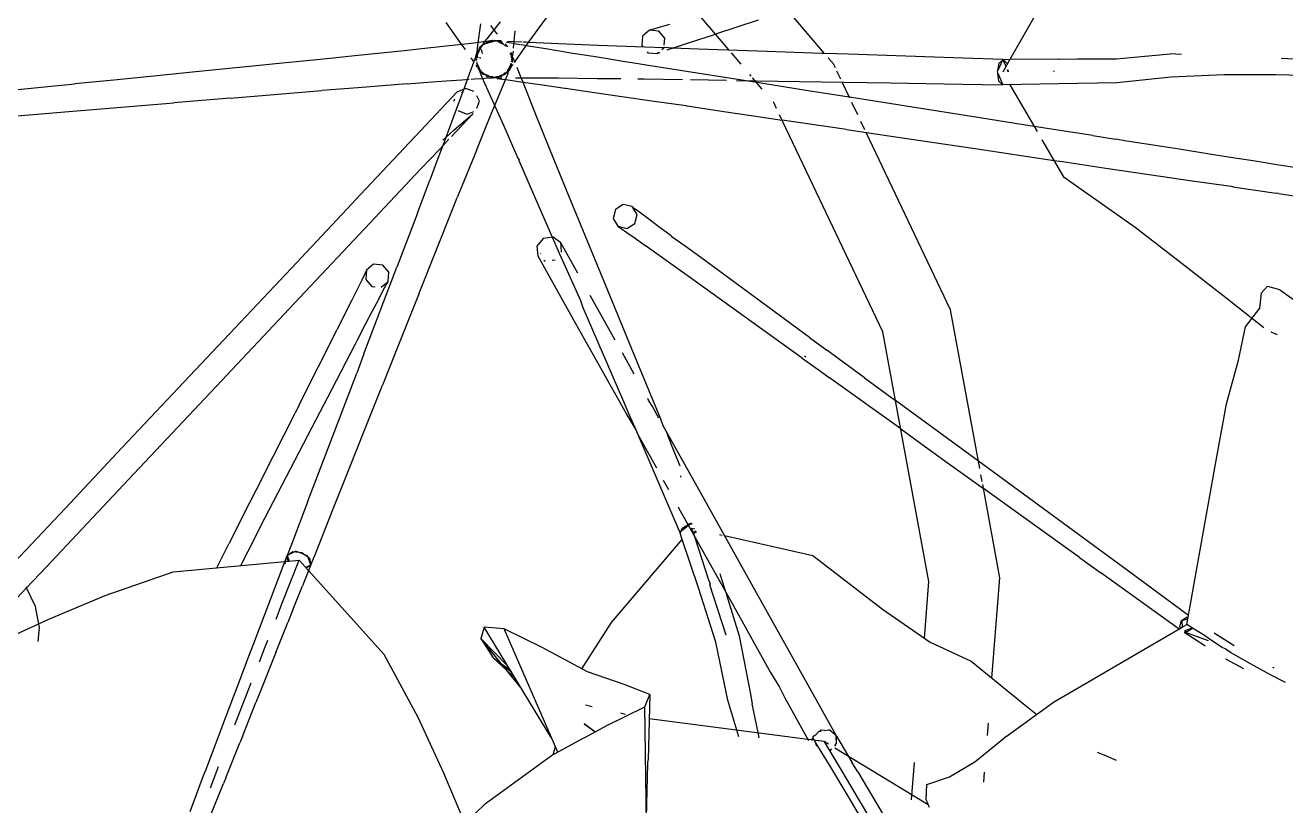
# Model space of a CAD drawing. Header units: metres. Extents: x 113 to 8702, y -1158 to 1243.
# Drawn here: x 5913.8757 to 5913.9681, y -734.3533 to -734.2961 of the extents above; entities that cross this region are included whole.
import ezdxf

# ---------------------------------------------------------------- set-up
doc = ezdxf.new("R2010")
doc.units = ezdxf.units.M
doc.header["$MEASUREMENT"] = 0
doc.layers.add('YELLOW', color=2, linetype='Continuous')

# ---------------------------------------------------------------- blocks, each defined once
blk = doc.blocks.new('EK')
at = {"color": 250}
for p, q in [((5898.5374, -833.5884), (5898.542, -833.5428)), ((5898.733, -833.549), (5898.7217, -833.6023)), ((5898.7711, -833.6055), (5898.7849, -833.5367)), ((5898.5694, -833.5538), (5898.5654, -833.5985)), ((5898.9365, -833.6122), (5898.9585, -833.5851)), ((5898.5654, -833.5985), (5898.5609, -833.6872)), ((5898.7217, -833.6023), (5898.7132, -833.6428)), ((5898.7561, -833.6802), (5898.7703, -833.6095)), ((5898.7711, -833.6055), (5898.7703, -833.6095)), ((5898.9298, -833.6324), (5898.9365, -833.6122)), ((5898.9409, -833.6432), (5898.9298, -833.6324)), ((5899.015, -833.6197), (5899.0095, -833.6304)), ((5899.6164, -833.6365), (5899.6013, -833.6616)), ((5898.7132, -833.6428), (5898.7042, -833.6852)), ((5898.9672, -833.6474), (5898.9409, -833.6432)), ((5899.0016, -833.6427), (5898.9462, -833.7053)), ((5898.998, -833.6742), (5898.9672, -833.6474)), ((5899.5882, -833.6579), (5899.5898, -833.6553)), ((5898.7542, -833.6866), (5898.7561, -833.6802)), ((5899.055, -833.6894), (5898.998, -833.6742)), ((5899.6013, -833.6616), (5899.5807, -833.6954)), ((5898.5608, -833.6887), (5898.5601, -833.7801)), ((5898.5609, -833.6872), (5898.5608, -833.6887)), ((5898.7042, -833.6852), (5898.6966, -833.7211)), ((5898.7413, -833.7532), (5898.7542, -833.6866)), ((5899.1293, -833.714), (5899.055, -833.6894)), ((5899.5807, -833.6954), (5899.5594, -833.7292)), ((5898.6966, -833.7211), (5898.6857, -833.7728)), ((5898.9462, -833.7053), (5898.8835, -833.7777)), ((5899.2388, -833.7398), (5899.1293, -833.714)), ((5899.5237, -833.7554), (5899.5478, -833.7218)), ((5899.5888, -833.7077), (5899.5703, -833.7375)), ((5899.4948, -833.7989), (5899.2388, -833.7398)), ((5899.5498, -833.7427), (5899.5347, -833.7641)), ((5899.5524, -833.7379), (5899.5498, -833.7427)), ((5899.5594, -833.7292), (5899.5524, -833.7379)), ((5899.5703, -833.7375), (5899.5699, -833.7381)), ((5898.522, -833.7606), (5898.5197, -833.7801)), ((5898.7265, -833.827), (5898.7413, -833.7532)), ((5899.5372, -833.7658), (5899.52, -833.8069)), ((5899.5347, -833.7641), (5899.5279, -833.7725)), ((5898.5225, -833.8487), (5898.5197, -833.7801)), ((5898.5601, -833.7801), (5898.5653, -833.8746)), ((5898.6857, -833.7728), (5898.6794, -833.8026)), ((5898.8835, -833.7777), (5898.8166, -833.8557)), ((5899.5279, -833.7725), (5899.5138, -833.7926)), ((5899.5458, -833.7726), (5899.5209, -833.8072)), ((5899.5462, -833.772), (5899.5458, -833.7726)), ((5898.6794, -833.8026), (5898.6667, -833.8627)), ((5899.4916, -833.7982), (5899.4101, -833.8981)), ((5899.4942, -833.8017), (5899.4948, -833.7989)), ((5899.5, -833.8107), (5899.4942, -833.8017)), ((5899.4977, -833.7999), (5899.4948, -833.7989)), ((5899.4977, -833.7999), (5899.5005, -833.8101)), ((5899.5072, -833.8018), (5899.4977, -833.7999)), ((5899.5099, -833.8144), (5899.5, -833.8107)), ((5899.5005, -833.8101), (5899.5116, -833.8103)), ((5899.5138, -833.7926), (5899.5072, -833.8018)), ((5899.5116, -833.8103), (5899.5072, -833.8018)), ((5899.6297, -834.0391), (5899.5116, -833.8103)), ((5899.5139, -833.7935), (5899.5132, -833.7935)), ((5899.5138, -833.7926), (5899.5144, -833.7928)), ((5899.5172, -833.8058), (5899.5139, -833.7935)), ((5899.5144, -833.7928), (5899.5201, -833.8018)), ((5899.5201, -833.8018), (5899.5192, -833.8066)), ((5898.7115, -833.9012), (5898.7265, -833.827)), ((5899.5144, -833.8157), (5899.4105, -833.9457)), ((5899.513, -833.8131), (5899.5099, -833.8144)), ((5898.5238, -833.873), (5898.5225, -833.8487)), ((5898.5203, -833.9412), (5898.5236, -833.8741)), ((5898.5236, -833.8741), (5898.5238, -833.873)), ((5898.5653, -833.8746), (5898.5616, -833.9753)), ((5898.6667, -833.8627), (5898.6626, -833.8823)), ((5898.8166, -833.8557), (5898.7243, -833.9741)), ((5898.6544, -833.921), (5898.6626, -833.8823)), ((5899.4101, -833.8981), (5899.2066, -834.1476)), ((5898.6544, -833.921), (5898.6434, -833.9732)), ((5898.6965, -833.9757), (5898.7115, -833.9012)), ((5898.5191, -833.9718), (5898.5203, -833.9412)), ((5899.7247, -833.9572), (5899.7351, -833.9364)), ((5899.3821, -833.9812), (5899.4105, -833.9457)), ((5899.7195, -833.968), (5899.7247, -833.9572)), ((5898.5151, -834.0568), (5898.3984, -833.9824)), ((5898.5151, -834.0568), (5898.5187, -833.9733)), ((5898.5187, -833.9733), (5898.5191, -833.9718)), ((5898.5399, -833.9812), (5898.5398, -833.983)), ((5898.5616, -833.9753), (5898.5587, -834.0716)), ((5898.6434, -833.9732), (5898.6294, -834.0397)), ((5898.7243, -833.9741), (5898.6569, -834.0088)), ((5898.6937, -833.9899), (5898.6965, -833.9757)), ((5899.3821, -833.9812), (5899.254, -834.1413)), ((5898.6664, -834.1252), (5898.6937, -833.9899)), ((5898.6423, -834.0163), (5898.5591, -834.0591)), ((5898.6294, -834.0397), (5898.6137, -834.1143)), ((5899.6848, -834.1242), (5899.6297, -834.0391)), ((5898.5146, -834.0697), (5898.5088, -834.1383)), ((5898.5146, -834.069), (5898.5151, -834.0568)), ((5898.5146, -834.069), (5898.5216, -834.0629)), ((5898.5273, -834.0647), (5898.5146, -834.0697)), ((5898.5146, -834.0697), (5898.5146, -834.069)), ((5898.5146, -834.0697), (5898.5157, -834.0703)), ((5898.5241, -834.0626), (5898.5151, -834.0568)), ((5898.5157, -834.0703), (5898.5334, -834.0793)), ((5898.5206, -834.076), (5898.5157, -834.0703)), ((5898.5216, -834.0629), (5898.5241, -834.0626)), ((5898.5273, -834.0647), (5898.5241, -834.0626)), ((5898.5363, -834.0703), (5898.5273, -834.0647)), ((5898.533, -834.0618), (5898.5366, -834.0614)), ((5898.5366, -834.0614), (5898.5332, -834.0624)), ((5898.538, -834.0797), (5898.5587, -834.0716)), ((5898.5587, -834.0723), (5898.5517, -834.0784)), ((5898.5539, -834.1417), (5898.5587, -834.0723)), ((5898.5582, -834.0718), (5898.5587, -834.0723)), ((5899.6322, -834.0883), (5899.649, -834.0689)), ((5898.5334, -834.0793), (5898.5206, -834.076)), ((5898.5359, -834.08), (5898.5334, -834.0793)), ((5898.538, -834.0797), (5898.5359, -834.08)), ((5898.5359, -834.0806), (5898.5359, -834.08)), ((5898.5517, -834.0784), (5898.538, -834.0797)), ((5899.5515, -834.178), (5899.6322, -834.0883)), ((5898.6137, -834.1143), (5898.5672, -834.3346)), ((5898.5088, -834.1383), (5898.492, -834.3359)), ((5898.6514, -834.1996), (5898.6664, -834.1252)), ((5899.4101, -834.1208), (5899.247, -834.1422)), ((5899.5826, -834.1435), (5899.4101, -834.1208)), ((5899.6848, -834.1242), (5899.6857, -834.1257)), ((5899.7252, -834.1806), (5899.6857, -834.1257)), ((5898.5452, -834.2666), (5898.5539, -834.1417)), ((5899.2195, -834.1459), (5898.9428, -834.1823)), ((5899.2066, -834.1476), (5899.0942, -834.2855)), ((5899.2027, -834.2053), (5899.254, -834.1413)), ((5899.2417, -834.1429), (5899.2304, -834.1444)), ((5899.6811, -834.1565), (5899.6599, -834.1537)), ((5898.9428, -834.1823), (5898.6287, -834.3124)), ((5899.5146, -834.2472), (5899.5515, -834.178)), ((5899.7494, -834.2255), (5899.7252, -834.1806)), ((5899.7613, -834.167), (5899.744, -834.1647)), ((5898.6365, -834.2733), (5898.6514, -834.1996)), ((5899.172, -834.2438), (5899.2027, -834.2053)), ((5899.7601, -834.2654), (5899.7494, -834.2255)), ((5899.4101, -834.2439), (5898.9747, -834.3012)), ((5899.1438, -834.2789), (5899.172, -834.2438)), ((5899.5073, -834.2567), (5899.4101, -834.2439)), ((5899.4538, -834.3266), (5899.5146, -834.2472)), ((5898.5371, -834.3853), (5898.5452, -834.2666)), ((5899.6886, -834.4209), (5899.795, -834.2647)), ((5899.7862, -834.268), (5899.7601, -834.2654)), ((5899.8001, -834.2628), (5899.7862, -834.268)), ((5898.6219, -834.3459), (5898.6365, -834.2733)), ((5899.1438, -834.2789), (5899.0491, -834.3973)), ((5899.0521, -834.3371), (5899.0942, -834.2855)), ((5899.7853, -834.2933), (5899.7212, -834.2848)), ((5898.9747, -834.3012), (5898.5903, -834.4604)), ((5898.5672, -834.3346), (5898.5522, -834.4055)), ((5898.5976, -834.3253), (5898.5756, -834.3344)), ((5898.6242, -834.3143), (5898.6092, -834.3205)), ((5899.3545, -834.442), (5899.4538, -834.3266)), ((5899.7746, -834.3617), (5899.8255, -834.3349)), ((5898.492, -834.3359), (5898.4888, -834.377)), ((5898.5346, -834.3514), (5898.52, -834.3574)), ((5898.5681, -834.3375), (5898.5396, -834.3493)), ((5898.6219, -834.3459), (5898.5997, -834.4565)), ((5899.0521, -834.3371), (5899.0011, -834.3996)), ((5898.4888, -834.377), (5898.1335, -834.6495)), ((5898.4888, -834.377), (5898.4881, -834.3816)), ((5898.5074, -834.3626), (5898.4962, -834.3713)), ((5898.5144, -834.3598), (5898.5074, -834.3626)), ((5899.7326, -834.3838), (5899.7746, -834.3617)), ((5899.8244, -834.3756), (5899.7778, -834.4002)), ((5899.8161, -834.3653), (5899.7819, -834.3833)), ((5898.4881, -834.3816), (5898.4785, -834.4926)), ((5898.5295, -834.4966), (5898.5371, -834.3853)), ((5898.9778, -834.4282), (5899.0011, -834.3996)), ((5899.0369, -834.4126), (5899.0491, -834.3973)), ((5899.669, -834.4174), (5899.715, -834.3931)), ((5899.7326, -834.3838), (5899.715, -834.3931)), ((5899.7819, -834.3833), (5899.7299, -834.4107)), ((5899.7776, -834.4009), (5899.7735, -834.4025)), ((5899.7778, -834.4002), (5899.7776, -834.4009)), ((5898.5522, -834.4055), (5898.5329, -834.497)), ((5899.0127, -834.4429), (5899.0369, -834.4126)), ((5899.6663, -834.4184), (5899.5781, -834.4619)), ((5899.669, -834.4174), (5899.6577, -834.4275)), ((5899.6627, -834.423), (5899.6663, -834.4184)), ((5899.6663, -834.4184), (5899.6678, -834.4184)), ((5899.6678, -834.4184), (5899.6754, -834.4184)), ((5899.6754, -834.4184), (5899.669, -834.4174)), ((5899.6754, -834.4184), (5899.6772, -834.4184)), ((5899.7299, -834.4107), (5899.6764, -834.4389)), ((5899.6772, -834.4184), (5899.6814, -834.4184)), ((5899.6814, -834.4184), (5899.6848, -834.4217)), ((5899.6846, -834.4198), (5899.6826, -834.4195)), ((5899.6857, -834.4212), (5899.6846, -834.4198)), ((5899.7735, -834.4025), (5899.7216, -834.4298)), ((5898.9778, -834.4282), (5898.83, -834.6091)), ((5899.0127, -834.4429), (5898.8661, -834.6263)), ((5899.0092, -834.4386), (5899.0109, -834.4365)), ((5899.3124, -834.593), (5899.3545, -834.442)), ((5899.657, -834.4304), (5899.658, -834.4292)), ((5899.6578, -834.4372), (5899.657, -834.4304)), ((5899.6578, -834.4372), (5899.6573, -834.4443)), ((5899.6573, -834.4443), (5899.659, -834.4464)), ((5899.6577, -834.4275), (5899.658, -834.4292)), ((5899.6591, -834.4474), (5899.6586, -834.4436)), ((5899.6596, -834.4271), (5899.6622, -834.4234)), ((5899.6715, -834.4657), (5899.6764, -834.4389)), ((5899.6764, -834.4389), (5899.6813, -834.4317)), ((5899.7216, -834.4298), (5899.677, -834.4547)), ((5899.6902, -834.427), (5899.6933, -834.43)), ((5898.5792, -834.465), (5898.569, -834.4693)), ((5898.5898, -834.5054), (5898.5997, -834.4565)), ((5899.5781, -834.4619), (5899.4141, -834.5428)), ((5899.5983, -834.5029), (5899.6736, -834.4658)), ((5899.6591, -834.4474), (5899.665, -834.4532)), ((5899.665, -834.4532), (5899.6681, -834.458)), ((5899.6681, -834.458), (5899.6704, -834.4585)), ((5899.6732, -834.4561), (5899.6704, -834.4585)), ((5899.6704, -834.4585), (5899.6713, -834.4594)), ((5899.6726, -834.4594), (5899.6713, -834.4594)), ((5899.6713, -834.4669), (5899.6715, -834.4657)), ((5899.6743, -834.4594), (5899.6726, -834.4594)), ((5899.6747, -834.4553), (5899.6734, -834.4552)), ((5899.677, -834.4547), (5899.6747, -834.4553)), ((5899.6842, -834.452), (5899.677, -834.4547)), ((5898.5444, -834.4881), (5898.5243, -834.5036)), ((5898.569, -834.4693), (5898.5678, -834.4702)), ((5899.6215, -834.7395), (5899.6713, -834.4669)), ((5898.4252, -834.4887), (5898.4455, -834.564)), ((5898.4785, -834.4926), (5898.4697, -834.5949)), ((5898.5214, -834.5058), (5898.5181, -834.5083)), ((5898.5329, -834.497), (5898.5236, -834.5406)), ((5898.5272, -834.5315), (5898.5295, -834.4966)), ((5898.5804, -834.5523), (5898.5898, -834.5054)), ((5899.5791, -834.5116), (5899.5983, -834.5029)), ((5898.4997, -834.5224), (5898.4794, -834.538)), ((5899.4344, -834.5838), (5899.5528, -834.5254)), ((5899.5528, -834.5254), (5899.5791, -834.5116)), ((5898.4743, -834.5419), (5898.4133, -834.5887)), ((5898.5236, -834.5406), (5898.4951, -834.6754)), ((5898.5218, -834.6111), (5898.526, -834.5487)), ((5898.5677, -834.6157), (5898.5804, -834.5523)), ((5899.4141, -834.5428), (5899.2401, -834.6287)), ((5899.6557, -834.5525), (5899.6053, -834.5603)), ((5899.6649, -834.5511), (5899.6557, -834.5525)), ((5898.4582, -834.6111), (5898.4455, -834.564)), ((5899.4867, -834.5765), (5899.5886, -834.5623)), ((5899.5886, -834.5623), (5899.6053, -834.5603)), ((5898.4697, -834.5949), (5898.4658, -834.639)), ((5899.2604, -834.6697), (5899.4344, -834.5838)), ((5899.31, -834.6017), (5899.3114, -834.5968)), ((5899.3889, -834.6014), (5899.4091, -834.5963)), ((5899.4101, -834.5958), (5899.4227, -834.5928)), ((5899.4227, -834.5928), (5899.4867, -834.5765)), ((5899.6614, -834.586), (5899.597, -834.6018)), ((5898.4639, -834.6322), (5898.4582, -834.6111)), ((5898.5668, -834.6204), (5898.5677, -834.6157)), ((5898.83, -834.6091), (5898.8087, -834.6352)), ((5899.3774, -834.6045), (5899.3889, -834.6014)), ((5899.4844, -834.5987), (5899.396, -834.6226)), ((5899.4957, -834.6172), (5899.4004, -834.6428)), ((5899.597, -834.6018), (5899.4957, -834.6172)), ((5898.4685, -834.6487), (5898.4639, -834.6322)), ((5898.4658, -834.639), (5898.464, -834.654)), ((5898.5165, -834.6913), (5898.5209, -834.6252)), ((5898.5557, -834.6756), (5898.566, -834.6209)), ((5898.5668, -834.6204), (5898.566, -834.6209)), ((5898.8087, -834.6352), (5898.792, -834.657)), ((5898.8661, -834.6263), (5898.8042, -834.704)), ((5899.2401, -834.6287), (5899.1172, -834.6893)), ((5899.3112, -834.6446), (5899.3873, -834.6248)), ((5899.3873, -834.6248), (5899.3947, -834.6221)), ((5899.3947, -834.6221), (5899.396, -834.6226)), ((5899.3947, -834.6221), (5899.3949, -834.6228)), ((5898.4246, -834.6425), (5898.4287, -834.6591)), ((5898.4287, -834.6591), (5898.4316, -834.6708)), ((5898.4352, -834.6615), (5898.433, -834.6774)), ((5898.4481, -834.6518), (5898.4352, -834.6615)), ((5898.4597, -834.6534), (5898.4481, -834.6518)), ((5898.4644, -834.6546), (5898.4616, -834.6871)), ((5898.4644, -834.6546), (5898.464, -834.654)), ((5898.4671, -834.6581), (5898.4644, -834.6546)), ((5898.4687, -834.6495), (5898.4685, -834.6487)), ((5898.4737, -834.6667), (5898.472, -834.6611)), ((5898.7896, -834.6585), (5898.773, -834.6787)), ((5898.7903, -834.6577), (5898.7896, -834.6585)), ((5898.792, -834.657), (5898.7903, -834.6577)), ((5899.2882, -834.6516), (5899.2877, -834.6488)), ((5899.2961, -834.6654), (5899.2882, -834.6516)), ((5899.2899, -834.6477), (5899.2897, -834.6512)), ((5899.2897, -834.6512), (5899.3029, -834.6697)), ((5899.2969, -834.6485), (5899.2983, -834.6435)), ((5899.298, -834.6489), (5899.2969, -834.6485)), ((5899.2988, -834.6487), (5899.298, -834.6489)), ((5899.3041, -834.6465), (5899.2988, -834.6487)), ((5899.3042, -834.6457), (5899.3015, -834.6419)), ((5899.3033, -834.6411), (5899.3057, -834.6453)), ((5899.3041, -834.6465), (5899.3042, -834.6457)), ((5899.3057, -834.6453), (5899.3042, -834.6457)), ((5899.3112, -834.6446), (5899.3057, -834.6453)), ((5899.3057, -834.6453), (5899.3058, -834.6461)), ((5899.4004, -834.6428), (5899.3156, -834.6662)), ((5898.4316, -834.6708), (5898.433, -834.6774)), ((5898.433, -834.6774), (5898.4427, -834.6901)), ((5898.4701, -834.6836), (5898.4715, -834.6826)), ((5898.4715, -834.6826), (5898.4737, -834.6667)), ((5898.4737, -834.6667), (5898.4717, -834.6642)), ((5898.4951, -834.6754), (5898.4874, -834.7109)), ((5898.5446, -834.7313), (5898.5557, -834.6756)), ((5898.773, -834.6787), (5898.7591, -834.6956)), ((5899.1498, -834.6771), (5899.129, -834.6835)), ((5899.13, -834.734), (5899.3029, -834.6697)), ((5899.1885, -834.6634), (5899.1498, -834.6771)), ((5899.205, -834.6638), (5899.2075, -834.6638)), ((5899.2586, -834.6705), (5899.2604, -834.6697)), ((5899.3045, -834.6692), (5899.2961, -834.6654)), ((5899.3029, -834.6697), (5899.3038, -834.6695)), ((5899.3038, -834.6695), (5899.3045, -834.6692)), ((5899.3156, -834.6662), (5899.3045, -834.6692)), ((5899.4522, -834.7959), (5899.3156, -834.6662)), ((5898.4427, -834.6901), (5898.4587, -834.6923)), ((5898.4616, -834.6871), (5898.4544, -834.7676)), ((5898.4587, -834.6923), (5898.4613, -834.6902)), ((5898.5158, -834.7023), (5898.5165, -834.6913)), ((5898.7591, -834.6956), (5898.7481, -834.7088)), ((5898.7907, -834.7211), (5898.8042, -834.704)), ((5899.1058, -834.6927), (5898.9936, -834.7323)), ((5899.0832, -834.7061), (5899.0715, -834.7123)), ((5899.1039, -834.6959), (5899.0832, -834.7061)), ((5899.1172, -834.6893), (5899.1058, -834.6927)), ((5899.13, -834.734), (5899.1893, -834.7047)), ((5899.211, -834.6941), (5899.228, -834.6856)), ((5898.4858, -834.7191), (5898.4749, -834.77)), ((5898.4874, -834.7109), (5898.4858, -834.7191)), ((5898.736, -834.7231), (5898.7315, -834.7384)), ((5898.7501, -834.7154), (5898.736, -834.7231)), ((5898.7404, -834.718), (5898.736, -834.7231)), ((5898.7481, -834.7088), (5898.7404, -834.718)), ((5898.7655, -834.72), (5898.7501, -834.7154)), ((5898.7732, -834.7341), (5898.7655, -834.72)), ((5898.7801, -834.7346), (5898.7907, -834.7211)), ((5899.0715, -834.7123), (5899.0688, -834.7132)), ((5898.5113, -834.772), (5898.5139, -834.7313)), ((5898.5344, -834.7823), (5898.5446, -834.7313)), ((5898.7315, -834.7384), (5898.7392, -834.7525)), ((5898.7546, -834.7571), (5898.7687, -834.7495)), ((5898.7687, -834.7495), (5898.7732, -834.7341)), ((5898.7687, -834.7495), (5898.7727, -834.7441)), ((5898.7727, -834.7441), (5898.7801, -834.7346)), ((5898.9936, -834.7323), (5898.8885, -834.7694)), ((5899.0255, -834.7346), (5898.9879, -834.7532)), ((5899.0687, -834.7568), (5899.0942, -834.7473)), ((5899.0942, -834.7473), (5899.1219, -834.737)), ((5899.0953, -834.7512), (5899.1219, -834.737)), ((5899.1219, -834.737), (5899.13, -834.734)), ((5899.5802, -834.7364), (5899.5609, -834.7795)), ((5899.6009, -834.7459), (5899.5802, -834.7364)), ((5899.5802, -834.7364), (5899.693, -834.745)), ((5899.8021, -834.7534), (5899.6009, -834.7459)), ((5899.6159, -834.7806), (5899.6009, -834.7459)), ((5899.6995, -834.7455), (5899.693, -834.745)), ((5899.8161, -834.7545), (5899.6995, -834.7455)), ((5898.4544, -834.7676), (5898.4482, -834.8352)), ((5898.4749, -834.77), (5898.4652, -834.8155)), ((5898.7392, -834.7525), (5898.7546, -834.7571)), ((5898.8885, -834.7694), (5898.7916, -834.8035)), ((5898.885, -834.804), (5898.9644, -834.7648)), ((5898.9059, -834.8174), (5899.0677, -834.7572)), ((5898.9223, -834.8365), (5899.0834, -834.757)), ((5899.0677, -834.7572), (5899.0687, -834.7568)), ((5899.0834, -834.757), (5899.0953, -834.7512)), ((5898.507, -834.8397), (5898.5113, -834.772)), ((5898.5253, -834.8279), (5898.5344, -834.7823)), ((5899.5609, -834.7795), (5899.5357, -834.8417)), ((5899.6095, -834.7884), (5899.6118, -834.7806)), ((5899.6163, -834.7816), (5899.6159, -834.7806)), ((5899.6293, -834.8118), (5899.6163, -834.7816)), ((5898.7916, -834.8035), (5898.7044, -834.8341)), ((5899.53, -834.8511), (5899.4522, -834.7959)), ((5899.6492, -834.8535), (5899.6293, -834.8118)), ((5898.4482, -834.8352), (5898.4432, -834.8876)), ((5898.4652, -834.8155), (5898.4567, -834.8551)), ((5898.5175, -834.8676), (5898.5251, -834.8291)), ((5898.5251, -834.8291), (5898.5253, -834.8279)), ((5898.7044, -834.8341), (5898.628, -834.8607)), ((5898.8463, -834.823), (5898.792, -834.8498)), ((5898.8123, -834.8908), (5898.9223, -834.8365)), ((5898.8174, -834.8505), (5898.8936, -834.8211)), ((5898.8936, -834.8211), (5898.9059, -834.8174)), ((5899.5922, -834.8484), (5899.5956, -834.8368)), ((5899.6401, -834.8344), (5899.6253, -834.8524)), ((5899.6401, -834.8344), (5899.6259, -834.8524)), ((5898.4438, -834.8881), (5898.4021, -834.8547)), ((5898.4567, -834.8551), (5898.4495, -834.888)), ((5898.5044, -834.8859), (5898.5068, -834.8431)), ((5898.5068, -834.8431), (5898.507, -834.8397)), ((5898.7231, -834.8858), (5898.8097, -834.8534)), ((5898.792, -834.8498), (5898.7816, -834.8624)), ((5898.7971, -834.8496), (5898.792, -834.8498)), ((5898.8083, -834.8492), (5898.7979, -834.8496)), ((5898.8097, -834.8534), (5898.8174, -834.8505)), ((5899.5357, -834.8417), (5899.4893, -834.9182)), ((5899.65, -834.8553), (5899.6492, -834.8535)), ((5899.6767, -834.9114), (5899.65, -834.8553)), ((5898.511, -834.9007), (5898.5175, -834.8676)), ((5898.628, -834.8607), (5898.5639, -834.8829)), ((5898.7816, -834.8624), (5898.7832, -834.8797)), ((5898.7832, -834.8797), (5898.7959, -834.8914)), ((5898.8206, -834.8807), (5898.8227, -834.8782)), ((5898.8215, -834.8664), (5898.821, -834.861)), ((5898.4421, -834.8985), (5898.4395, -834.9241)), ((5898.4427, -834.8923), (5898.4424, -834.8961)), ((5898.4432, -834.8883), (5898.4427, -834.8923)), ((5898.4432, -834.8876), (5898.4432, -834.8883)), ((5898.4734, -834.9113), (5898.4438, -834.8881)), ((5898.4464, -834.902), (5898.4441, -834.9127)), ((5898.4495, -834.888), (5898.4467, -834.9007)), ((5898.5029, -834.9136), (5898.5039, -834.893)), ((5898.511, -834.9007), (5898.5034, -834.9035)), ((5898.5039, -834.893), (5898.5044, -834.8859)), ((5898.506, -834.9267), (5898.511, -834.9007)), ((5898.5133, -834.9002), (5898.511, -834.9007)), ((5898.5639, -834.8829), (5898.5133, -834.9002)), ((5898.6474, -834.9143), (5898.7231, -834.8858)), ((5898.7959, -834.8914), (5898.8123, -834.8908)), ((5898.809, -834.885), (5898.8093, -834.8856)), ((5899.6715, -834.9005), (5899.454, -834.9822)), ((5898.4519, -834.9139), (5898.422, -834.9095)), ((5898.4438, -834.9139), (5898.4412, -834.9255)), ((5898.4441, -834.9127), (5898.4438, -834.9139)), ((5898.4485, -834.9241), (5898.4479, -834.9243)), ((5898.4479, -834.9243), (5898.4481, -834.9254)), ((5898.4485, -834.9241), (5898.4481, -834.9254)), ((5898.4663, -834.9165), (5898.4571, -834.9145)), ((5898.4663, -834.9165), (5898.4589, -834.9184)), ((5898.468, -834.9185), (5898.4589, -834.9184)), ((5898.4663, -834.9165), (5898.4598, -834.9201)), ((5898.4678, -834.9163), (5898.4663, -834.9165)), ((5898.4669, -834.9167), (5898.4663, -834.9165)), ((5898.4678, -834.9163), (5898.4669, -834.9167)), ((5898.4754, -834.9128), (5898.4678, -834.9163)), ((5898.4691, -834.9174), (5898.4678, -834.9163)), ((5898.4691, -834.9174), (5898.468, -834.9185)), ((5898.4715, -834.9167), (5898.4691, -834.9174)), ((5898.4709, -834.9179), (5898.4691, -834.9174)), ((5898.4715, -834.9167), (5898.4709, -834.9179)), ((5898.4714, -834.9174), (5898.4709, -834.9179)), ((5898.4732, -834.9175), (5898.4709, -834.9179)), ((5898.4723, -834.9177), (5898.4714, -834.9174)), ((5898.4723, -834.9177), (5898.4715, -834.9167)), ((5898.4746, -834.9167), (5898.4732, -834.9175)), ((5898.4753, -834.9186), (5898.4732, -834.9175)), ((5898.4751, -834.9192), (5898.4732, -834.9175)), ((5898.4763, -834.9136), (5898.4734, -834.9113)), ((5898.4756, -834.9171), (5898.4746, -834.9167)), ((5898.4765, -834.9124), (5898.4754, -834.9128)), ((5898.4813, -834.9209), (5898.4775, -834.9197)), ((5898.4824, -834.9191), (5898.4782, -834.9188)), ((5898.4852, -834.9235), (5898.4782, -834.9188)), ((5898.4824, -834.9191), (5898.4801, -834.9164)), ((5898.4854, -834.9223), (5898.4824, -834.9191)), ((5898.4888, -834.9226), (5898.4824, -834.9191)), ((5898.4852, -834.9235), (5898.4854, -834.9223)), ((5898.486, -834.9229), (5898.4852, -834.9235)), ((5898.4878, -834.9248), (5898.4852, -834.9235)), ((5898.5034, -834.9035), (5898.4857, -834.9094)), ((5898.4888, -834.9226), (5898.486, -834.9229)), ((5898.4898, -834.9237), (5898.4888, -834.9226)), ((5898.4902, -834.9246), (5898.4898, -834.9237)), ((5898.584, -834.9384), (5898.6421, -834.9163)), ((5898.6421, -834.9163), (5898.6451, -834.9141)), ((5898.6474, -834.9143), (5898.6451, -834.9141)), ((5899.6455, -834.9102), (5899.4494, -835.0165)), ((5899.4893, -834.9182), (5899.454, -834.9822)), ((5899.6754, -834.9087), (5899.6623, -834.904)), ((5899.7536, -835.03), (5899.6767, -834.9114)), ((5898.4049, -834.9349), (5898.4332, -834.9597)), ((5898.4246, -834.9415), (5898.4106, -834.9515)), ((5898.426, -834.9405), (5898.4246, -834.9415)), ((5898.4377, -834.9442), (5898.4367, -834.9462)), ((5898.4367, -834.9462), (5898.4378, -834.9493)), ((5898.4382, -834.9346), (5898.4373, -834.9421)), ((5898.4396, -834.9354), (5898.4373, -834.9421)), ((5898.4373, -834.9421), (5898.4398, -834.9385)), ((5898.4373, -834.9421), (5898.4374, -834.9432)), ((5898.4374, -834.9432), (5898.4377, -834.9442)), ((5898.4377, -834.9442), (5898.4386, -834.9446)), ((5898.4386, -834.9446), (5898.438, -834.9459)), ((5898.438, -834.9459), (5898.4405, -834.9585)), ((5898.4393, -834.934), (5898.4396, -834.9354)), ((5898.4399, -834.9348), (5898.4396, -834.9354)), ((5898.4412, -834.9375), (5898.4398, -834.9385)), ((5898.4433, -834.9318), (5898.4399, -834.9348)), ((5898.4415, -834.9365), (5898.4412, -834.9375)), ((5898.4419, -834.9361), (5898.4415, -834.9365)), ((5898.4423, -834.9347), (5898.4419, -834.9361)), ((5898.4434, -834.9332), (5898.4423, -834.9347)), ((5898.445, -834.9308), (5898.4433, -834.9318)), ((5898.4433, -834.9318), (5898.4434, -834.9332)), ((5898.4453, -834.9267), (5898.4437, -834.9275)), ((5898.4453, -834.9267), (5898.4444, -834.9282)), ((5898.446, -834.9258), (5898.4453, -834.9267)), ((5898.4466, -834.927), (5898.4453, -834.9267)), ((5898.4466, -834.927), (5898.4455, -834.9291)), ((5898.4471, -834.9282), (5898.4459, -834.9294)), ((5898.4472, -834.9258), (5898.446, -834.9258)), ((5898.4472, -834.9258), (5898.4466, -834.927)), ((5898.4475, -834.9271), (5898.4466, -834.927)), ((5898.4478, -834.9264), (5898.4471, -834.9282)), ((5898.4481, -834.9254), (5898.4472, -834.9258)), ((5898.4883, -834.9257), (5898.4878, -834.9248)), ((5898.489, -834.9261), (5898.4883, -834.9257)), ((5898.4913, -834.9266), (5898.489, -834.9261)), ((5898.4911, -834.9249), (5898.4902, -834.9246)), ((5898.4969, -834.9266), (5898.4911, -834.9249)), ((5898.4913, -834.9266), (5898.4911, -834.9249)), ((5898.4937, -834.9278), (5898.4913, -834.9266)), ((5898.4922, -834.9283), (5898.4921, -834.927)), ((5898.4943, -834.9297), (5898.4922, -834.9283)), ((5898.4936, -834.9311), (5898.4929, -834.9287)), ((5898.4942, -834.9322), (5898.4936, -834.9311)), ((5898.4943, -834.9297), (5898.4937, -834.9278)), ((5898.4954, -834.9329), (5898.4942, -834.9322)), ((5898.4953, -834.9299), (5898.4943, -834.9297)), ((5898.4961, -834.9309), (5898.4953, -834.9299)), ((5898.4957, -834.9338), (5898.4954, -834.9329)), ((5898.4967, -834.9338), (5898.4957, -834.9338)), ((5898.4967, -834.9338), (5898.4961, -834.9309)), ((5898.4966, -834.9367), (5898.4967, -834.9338)), ((5898.4976, -834.9383), (5898.4966, -834.9367)), ((5898.4993, -834.9371), (5898.4967, -834.9359)), ((5898.5001, -834.9282), (5898.4969, -834.9266)), ((5898.4978, -834.939), (5898.4976, -834.9383)), ((5898.5012, -834.9455), (5898.4978, -834.939)), ((5898.4989, -834.9453), (5898.4991, -834.9436)), ((5898.5004, -834.9531), (5898.4989, -834.9453)), ((5898.4991, -834.9436), (5898.4992, -834.9417)), ((5898.5012, -834.9455), (5898.4991, -834.9436)), ((5898.5004, -834.9479), (5898.4991, -834.9461)), ((5898.4992, -834.9377), (5898.4993, -834.9371)), ((5898.4992, -834.9417), (5898.4992, -834.9377)), ((5898.5161, -834.936), (5898.5001, -834.9282)), ((5898.501, -834.9462), (5898.5012, -834.9455)), ((5898.5015, -834.9474), (5898.501, -834.9462)), ((5898.5012, -834.9455), (5898.5018, -834.9368)), ((5898.5012, -834.9455), (5898.5026, -834.945)), ((5898.5026, -834.945), (5898.506, -834.9267)), ((5898.5368, -834.9459), (5898.5161, -834.936)), ((5898.5341, -834.9575), (5898.584, -834.9384)), ((5898.5619, -834.9578), (5898.5368, -834.9459)), ((5898.4332, -834.9597), (5898.4381, -834.9642)), ((5898.4378, -834.9493), (5898.4367, -834.9499)), ((5898.4367, -834.9499), (5898.4372, -834.9511)), ((5898.4372, -834.9511), (5898.437, -834.9518)), ((5898.437, -834.9518), (5898.437, -834.953)), ((5898.437, -834.953), (5898.4383, -834.9543)), ((5898.437, -834.953), (5898.4375, -834.957)), ((5898.4383, -834.9474), (5898.4374, -834.948)), ((5898.4375, -834.957), (5898.4385, -834.9693)), ((5898.4381, -834.9642), (5898.442, -834.9664)), ((5898.4383, -834.9474), (5898.4391, -834.9506)), ((5898.439, -834.9531), (5898.4383, -834.9543)), ((5898.4383, -834.9543), (5898.439, -834.955)), ((5898.4389, -834.9596), (5898.4388, -834.9602)), ((5898.4388, -834.9602), (5898.4412, -834.9621)), ((5898.439, -834.955), (5898.4389, -834.9556)), ((5898.4389, -834.9556), (5898.4389, -834.9596)), ((5898.4389, -834.9556), (5898.44, -834.956)), ((5898.4389, -834.9596), (5898.4412, -834.9621)), ((5898.4392, -834.952), (5898.439, -834.9531)), ((5898.4391, -834.9506), (5898.4391, -834.9512)), ((5898.4405, -834.9585), (5898.4419, -834.9612)), ((5898.4419, -834.9612), (5898.4412, -834.9621)), ((5898.4412, -834.9621), (5898.4413, -834.9629)), ((5898.4413, -834.9629), (5898.4428, -834.9644)), ((5898.4428, -834.9644), (5898.442, -834.9664)), ((5898.442, -834.9664), (5898.4428, -834.9674)), ((5898.4428, -834.9644), (5898.4427, -834.9669)), ((5898.4427, -834.9669), (5898.446, -834.9691)), ((5898.4428, -834.9674), (5898.4438, -834.9676)), ((5898.4438, -834.9676), (5898.4445, -834.9695)), ((5898.4581, -834.968), (5898.4531, -834.9691)), ((5898.4916, -834.9687), (5898.4921, -834.9681)), ((5898.4921, -834.9681), (5898.4949, -834.9654)), ((5898.4937, -834.9692), (5898.4949, -834.9654)), ((5898.4948, -834.9641), (5898.4956, -834.9634)), ((5898.4949, -834.9654), (5898.4948, -834.9641)), ((5898.4949, -834.9654), (5898.4982, -834.9625)), ((5898.4956, -834.9634), (5898.4962, -834.9612)), ((5898.4962, -834.9612), (5898.4967, -834.9604)), ((5898.4967, -834.9604), (5898.4984, -834.9588)), ((5898.4982, -834.9625), (5898.4986, -834.9619)), ((5898.4984, -834.9588), (5898.4985, -834.9554)), ((5898.4984, -834.9569), (5898.4988, -834.9563)), ((5898.4986, -834.9619), (5898.4984, -834.9588)), ((5898.4985, -834.9554), (5898.4988, -834.9546)), ((5898.4986, -834.9538), (5898.4989, -834.9529)), ((5898.4988, -834.9546), (5898.4986, -834.9538)), ((5898.4988, -834.9546), (5898.5004, -834.9531)), ((5898.4988, -834.9563), (5898.5008, -834.9552)), ((5898.4989, -834.9529), (5898.5001, -834.9512)), ((5898.4991, -834.9712), (5898.5341, -834.9575)), ((5898.4998, -834.9499), (5898.5008, -834.9492)), ((5898.5004, -834.9479), (5898.5015, -834.9474)), ((5898.5008, -834.9492), (5898.5004, -834.9479)), ((5898.5004, -834.9531), (5898.5013, -834.9526)), ((5898.5007, -834.9541), (5898.5004, -834.9531)), ((5898.5008, -834.9552), (5898.5007, -834.9541)), ((5898.5012, -834.9545), (5898.5007, -834.9541)), ((5898.5014, -834.9512), (5898.5008, -834.9492)), ((5898.5008, -834.9552), (5898.5012, -834.9545)), ((5898.5012, -834.9668), (5898.5008, -834.9552)), ((5898.5012, -834.9704), (5898.5012, -834.9668)), ((5898.5013, -834.9526), (5898.5014, -834.9512)), ((5898.5914, -834.9717), (5898.5619, -834.9578)), ((5899.5592, -834.957), (5899.4682, -835.0234)), ((5899.5401, -834.9673), (5899.5027, -835.0033)), ((5898.4066, -834.9689), (5898.4435, -834.9762)), ((5898.4385, -834.9693), (5898.4397, -834.9865)), ((5898.4397, -834.9865), (5898.4411, -835.0087)), ((5898.4435, -834.9762), (5898.4558, -834.9782)), ((5898.4445, -834.9695), (5898.4461, -834.9703)), ((5898.446, -834.9691), (5898.4463, -834.9696)), ((5898.446, -834.9691), (5898.4461, -834.9703)), ((5898.4463, -834.9696), (5898.4461, -834.9703)), ((5898.4461, -834.9703), (5898.4468, -834.9707)), ((5898.4463, -834.9696), (5898.4468, -834.9707)), ((5898.4468, -834.9707), (5898.4471, -834.9724)), ((5898.4468, -834.9707), (5898.4492, -834.9712)), ((5898.4471, -834.9724), (5898.452, -834.9743)), ((5898.4479, -834.9727), (5898.4483, -834.9736)), ((5898.4531, -834.9691), (5898.4483, -834.9736)), ((5898.4483, -834.9736), (5898.452, -834.9743)), ((5898.4492, -834.9712), (5898.4502, -834.9719)), ((5898.4502, -834.9719), (5898.4504, -834.9725)), ((5898.4504, -834.9725), (5898.4558, -834.9782)), ((5898.452, -834.9743), (5898.453, -834.9738)), ((5898.4526, -834.9749), (5898.4549, -834.9751)), ((5898.453, -834.9738), (5898.4626, -834.9803)), ((5898.4558, -834.9782), (5898.4626, -834.9803)), ((5898.4558, -834.9782), (5898.4597, -834.9784)), ((5898.4563, -834.976), (5898.4617, -834.9777)), ((5898.4597, -834.9784), (5898.4617, -834.9777)), ((5898.4617, -834.9777), (5898.4624, -834.9784)), ((5898.4624, -834.9784), (5898.4634, -834.9785)), ((5898.4626, -834.9803), (5898.4636, -834.9806)), ((5898.4651, -834.9756), (5898.4634, -834.9785)), ((5898.4634, -834.9785), (5898.464, -834.9793)), ((5898.464, -834.98), (5898.4636, -834.9806)), ((5898.4636, -834.9806), (5898.4646, -834.9806)), ((5898.464, -834.9793), (5898.464, -834.98)), ((5898.464, -834.9793), (5898.4646, -834.9806)), ((5898.464, -834.9793), (5898.4656, -834.9802)), ((5898.4645, -834.9889), (5898.4705, -834.9852)), ((5898.4646, -834.9806), (5898.4667, -834.9797)), ((5898.4646, -834.9806), (5898.4679, -834.9826)), ((5898.4663, -834.9715), (5898.4657, -834.9737)), ((5898.4667, -834.9797), (5898.4672, -834.9794)), ((5898.4672, -834.9794), (5898.468, -834.9786)), ((5898.4672, -834.9794), (5898.4685, -834.9792)), ((5898.4679, -834.9826), (5898.4743, -834.9854)), ((5898.4693, -834.98), (5898.4685, -834.9792)), ((5898.469, -834.9805), (5898.4701, -834.9809)), ((5898.4722, -834.9785), (5898.4739, -834.9797)), ((5898.4739, -834.9797), (5898.478, -834.9773)), ((5898.4743, -834.9854), (5898.4908, -834.9922)), ((5898.4756, -834.9787), (5898.4806, -834.9792)), ((5898.4779, -834.9808), (5898.4806, -834.9792)), ((5898.4786, -834.9768), (5898.4793, -834.9771)), ((5898.4793, -834.9771), (5898.4817, -834.9758)), ((5898.4815, -834.978), (5898.4869, -834.9756)), ((5898.4815, -834.978), (5898.4833, -834.9763)), ((5898.4817, -834.9758), (5898.485, -834.9747)), ((5898.4828, -834.9754), (5898.4833, -834.9763)), ((5898.4833, -834.9763), (5898.485, -834.9747)), ((5898.4833, -834.9763), (5898.4869, -834.9756)), ((5898.485, -834.9747), (5898.4858, -834.974)), ((5898.4858, -834.974), (5898.487, -834.9729)), ((5898.4858, -834.974), (5898.4883, -834.9737)), ((5898.4869, -834.9756), (5898.4876, -834.9751)), ((5898.487, -834.9729), (5898.4891, -834.9724)), ((5898.4876, -834.9751), (5898.4991, -834.9712)), ((5898.4876, -834.9751), (5898.4883, -834.9737)), ((5898.4883, -834.9737), (5898.4891, -834.9724)), ((5898.4883, -834.9737), (5898.4902, -834.973)), ((5898.4891, -834.9724), (5898.4899, -834.9713)), ((5898.4899, -834.9713), (5898.4905, -834.9704)), ((5898.4899, -834.9713), (5898.491, -834.9715)), ((5898.4902, -834.973), (5898.491, -834.9715)), ((5898.4905, -834.9704), (5898.4916, -834.9704)), ((5898.491, -834.9715), (5898.4916, -834.9704)), ((5898.4916, -834.9704), (5898.4916, -834.9687)), ((5898.4916, -834.9704), (5898.4929, -834.9706)), ((5898.4929, -834.9706), (5898.4937, -834.9692)), ((5898.5013, -834.9841), (5898.5012, -834.9704)), ((5898.5014, -834.9898), (5898.5013, -834.9841)), ((5898.5231, -834.9864), (5898.5169, -835)), ((5898.5402, -834.9777), (5898.5306, -834.9816)), ((5898.5522, -834.9827), (5898.5402, -834.9777)), ((5898.5616, -835), (5898.5573, -834.9884)), ((5898.5616, -834.9903), (5898.5601, -834.9897)), ((5898.6252, -834.9875), (5898.5914, -834.9717)), ((5898.6252, -834.9875), (5898.7049, -835.0246)), ((5899.454, -834.9822), (5899.4494, -835.0165)), ((5899.5181, -834.9793), (5899.4682, -835.0234)), ((5899.515, -834.9893), (5899.5289, -834.9734)), ((5899.5254, -834.9753), (5899.515, -834.9893)), ((5898.4215, -835.016), (5898.4419, -835.0031)), ((5898.4411, -835.0087), (5898.4427, -835.0357)), ((5898.4419, -835.0031), (5898.4497, -834.9981)), ((5898.4908, -834.9922), (5898.5119, -835.0011)), ((5898.5017, -835.0063), (5898.5015, -834.9938)), ((5898.5022, -835.0334), (5898.5017, -835.0063)), ((5898.5119, -835.0011), (5898.5375, -835.0121)), ((5898.5169, -835), (5898.5227, -835.0159)), ((5898.5237, -835.0072), (5898.5232, -835.0076)), ((5898.5544, -835.0159), (5898.5616, -835)), ((5898.5988, -835.0292), (5898.5616, -834.9903)), ((5898.588, -835.0244), (5898.5616, -834.9903)), ((5899.4682, -835.0234), (5899.5027, -835.0033)), ((5899.5027, -835.0033), (5899.5128, -834.9909)), ((5898.4012, -835.029), (5898.4215, -835.016)), ((5898.5029, -835.065), (5898.5022, -835.0334)), ((5898.5227, -835.0159), (5898.5864, -835.0823)), ((5898.5344, -835.0208), (5898.5383, -835.0224)), ((5898.5375, -835.0121), (5898.5675, -835.025)), ((5898.5675, -835.025), (5898.6017, -835.0398)), ((5898.5998, -835.039), (5898.588, -835.0244)), ((5898.7219, -835.0324), (5898.7049, -835.0246)), ((5898.8663, -835.0991), (5898.7219, -835.0324)), ((5899.4494, -835.0165), (5899.4682, -835.0234)), ((5899.7865, -835.0675), (5899.7536, -835.03)), ((5898.4427, -835.0357), (5898.4445, -835.0674)), ((5898.6042, -835.0444), (5898.5998, -835.039)), ((5898.6017, -835.0398), (5898.64, -835.0565)), ((5898.6194, -835.0507), (5898.6033, -835.0339)), ((5898.6527, -835.0855), (5898.6194, -835.0507)), ((5898.4445, -835.0674), (5898.4465, -835.1035)), ((5898.5038, -835.1013), (5898.5029, -835.065)), ((5898.64, -835.0565), (5898.6722, -835.0705)), ((5898.7283, -835.095), (5898.6722, -835.0705)), ((5899.6974, -835.0995), (5899.7865, -835.0675)), ((5898.5864, -835.0823), (5898.6909, -835.1914)), ((5898.6527, -835.0855), (5898.7507, -835.1878)), ((5898.7283, -835.095), (5898.8195, -835.135)), ((5898.4465, -835.1035), (5898.451, -835.1889)), ((5898.5038, -835.1013), (5898.5061, -835.1867)), ((5898.8663, -835.0991), (5898.9566, -835.1407)), ((5899.5988, -835.139), (5899.6974, -835.0995)), ((5898.9666, -835.1998), (5898.8195, -835.135)), ((5898.9566, -835.1407), (5899.0222, -835.1708)), ((5899.4868, -835.1921), (5899.5988, -835.139)), ((5898.8147, -835.1593), (5898.8126, -835.1752)), ((5898.8274, -835.1495), (5898.8147, -835.1593)), ((5898.8433, -835.1516), (5898.8274, -835.1495)), ((5898.849, -835.1551), (5898.8433, -835.1516)), ((5898.853, -835.1643), (5898.8433, -835.1516)), ((5898.8593, -835.1613), (5898.849, -835.1551)), ((5898.8741, -835.1701), (5898.8593, -835.1613)), ((5898.8126, -835.1752), (5898.8223, -835.1879)), ((5898.8382, -835.19), (5898.8509, -835.1802)), ((5898.8509, -835.1802), (5898.8517, -835.1742)), ((5898.8929, -835.1812), (5898.8741, -835.1701)), ((5898.9154, -835.1945), (5898.8929, -835.1812)), ((5899.0957, -835.2046), (5899.0222, -835.1708)), ((5898.451, -835.1889), (5898.4534, -835.2377)), ((5898.5061, -835.1867), (5898.5079, -835.249)), ((5898.6909, -835.1914), (5898.7142, -835.2158)), ((5898.8546, -835.2962), (5898.7507, -835.1878)), ((5898.8223, -835.1879), (5898.8282, -835.1911)), ((5898.8223, -835.1879), (5898.8382, -835.19)), ((5898.8282, -835.1911), (5898.8388, -835.1969)), ((5898.8388, -835.1969), (5898.8537, -835.2053)), ((5898.8537, -835.2053), (5898.8727, -835.2161)), ((5898.9414, -835.2098), (5898.9154, -835.1945)), ((5898.9666, -835.1998), (5898.999, -835.214)), ((5899.1637, -835.2358), (5899.0957, -835.2046)), ((5899.3172, -835.3304), (5899.4868, -835.1921)), ((5898.7142, -835.2158), (5898.8127, -835.3179)), ((5898.8727, -835.2161), (5898.8955, -835.229)), ((5898.8955, -835.229), (5898.9217, -835.2439)), ((5898.9483, -835.2138), (5898.9414, -835.2098)), ((5899.0248, -835.2587), (5898.9483, -835.2138)), ((5899.1382, -835.2755), (5898.999, -835.214)), ((5898.4534, -835.2377), (5898.4561, -835.2905)), ((5898.5127, -835.408), (5898.5079, -835.249)), ((5899.0475, -835.3156), (5898.9217, -835.2439)), ((5899.2343, -835.2682), (5899.1637, -835.2358)), ((5899.0886, -835.2961), (5899.0248, -835.2587)), ((5899.3073, -835.3016), (5899.2343, -835.2682)), ((5898.4561, -835.2905), (5898.4573, -835.3149)), ((5899.2156, -835.3097), (5899.1382, -835.2755)), ((5898.4573, -835.3149), (5898.4603, -835.3778)), ((5899.0005, -835.4485), (5898.8546, -835.2962)), ((5899.0475, -835.3156), (5899.0626, -835.3242)), ((5899.2416, -835.3855), (5899.0886, -835.2961)), ((5899.2156, -835.3097), (5899.2891, -835.3422)), ((5899.3102, -835.3152), (5899.3011, -835.3353)), ((5899.3262, -835.3103), (5899.3073, -835.3016)), ((5899.3086, -835.3187), (5899.3124, -835.3145)), ((5899.3262, -835.3103), (5899.3102, -835.3152)), ((5899.3124, -835.3145), (5899.3144, -835.3121)), ((5899.3144, -835.3121), (5899.3262, -835.3103)), ((5899.3262, -835.3103), (5899.3317, -835.3186)), ((5899.3305, -835.3196), (5899.3262, -835.3103)), ((5899.3262, -835.3103), (5899.3615, -835.3265)), ((5898.8127, -835.3179), (5898.8215, -835.3278)), ((5898.8215, -835.3278), (5898.9105, -835.4207)), ((5899.172, -835.3868), (5899.0626, -835.3242)), ((5899.3011, -835.3353), (5899.3081, -835.3506)), ((5899.3016, -835.3405), (5899.3042, -835.3246)), ((5899.3042, -835.3246), (5899.3081, -835.3198)), ((5899.3911, -835.3637), (5899.3172, -835.3304)), ((5899.3181, -835.3537), (5899.3172, -835.3304)), ((5899.4022, -835.3453), (5899.3615, -835.3265)), ((5899.2891, -835.3422), (5899.3081, -835.3506)), ((5899.3081, -835.3506), (5899.3016, -835.3405)), ((5899.3081, -835.3506), (5899.3179, -835.3476)), ((5899.3179, -835.3491), (5899.3081, -835.3506)), ((5899.3181, -835.3537), (5899.3081, -835.3506)), ((5899.3823, -835.3832), (5899.3081, -835.3506)), ((5899.3209, -835.3546), (5899.3181, -835.3537)), ((5899.3182, -835.355), (5899.3181, -835.3537)), ((5899.3261, -835.5491), (5899.3182, -835.355)), ((5899.3228, -835.3551), (5899.3209, -835.3546)), ((5899.4022, -835.3453), (5899.4235, -835.3551)), ((5899.4745, -835.3786), (5899.4235, -835.3551)), ((5898.4603, -835.3778), (5898.4617, -835.4073)), ((5899.4168, -835.3753), (5899.3911, -835.3637)), ((5899.4745, -835.3786), (5899.5437, -835.4105)), ((5899.172, -835.3868), (5899.2136, -835.4106)), ((5899.2736, -835.4042), (5899.2416, -835.3855)), ((5899.2736, -835.4042), (5899.3213, -835.4321)), ((5899.4553, -835.4153), (5899.3823, -835.3832)), ((5899.4638, -835.3964), (5899.4526, -835.3914)), ((5899.4892, -835.4079), (5899.4638, -835.3964)), ((5898.4617, -835.4073), (5898.4648, -835.4709)), ((5898.5127, -835.408), (5898.5157, -835.5057)), ((5898.9105, -835.4207), (5899.0087, -835.5233)), ((5899.2136, -835.4106), (5899.2825, -835.45)), ((5899.4738, -835.4235), (5899.4553, -835.4153)), ((5899.5295, -835.4479), (5899.4738, -835.4235)), ((5899.5957, -835.4558), (5899.5246, -835.4238)), ((5899.5437, -835.4105), (5899.5589, -835.4175)), ((5899.6165, -835.444), (5899.5589, -835.4175)), ((5899.5427, -835.4537), (5899.5295, -835.4479)), ((5899.6165, -835.444), (5899.6274, -835.4491)), ((5899.1534, -835.6082), (5899.0005, -835.4485)), ((5899.323, -835.4731), (5899.2825, -835.45)), ((5899.6006, -835.4792), (5899.5427, -835.4537)), ((5899.6864, -835.4763), (5899.6274, -835.4491)), ((5898.4648, -835.4709), (5898.468, -835.5379)), ((5899.6117, -835.484), (5899.6006, -835.4792)), ((5899.6712, -835.5102), (5899.6117, -835.484)), ((5899.6767, -835.4923), (5899.6664, -835.4876)), ((5899.6864, -835.4763), (5899.6959, -835.4806)), ((5899.756, -835.5084), (5899.6959, -835.4806)), ((5898.5216, -835.688), (5898.5157, -835.5057)), ((5899.6807, -835.5144), (5899.6712, -835.5102)), ((5899.7022, -835.5038), (5899.6767, -835.4923)), ((5899.0087, -835.5233), (5899.1074, -835.6263)), ((5899.7414, -835.541), (5899.6807, -835.5144)), ((5898.468, -835.5379), (5898.4713, -835.6079)), ((5899.3606, -835.6682), (5899.3261, -835.5491)), ((5898.4713, -835.6079), (5898.4745, -835.6754)), ((5899.3064, -835.7679), (5899.1534, -835.6082)), ((5899.1074, -835.6263), (5899.2063, -835.7295)), ((5898.4829, -835.8559), (5898.4745, -835.6754)), ((5899.3964, -835.7682), (5899.3606, -835.6682)), ((5898.527, -835.8542), (5898.5216, -835.688)), ((5899.2063, -835.7295), (5899.3052, -835.8328)), ((5899.3404, -835.8035), (5899.3064, -835.7679)), ((5899.4318, -835.8568), (5899.3964, -835.7682)), ((5899.3735, -835.7897), (5899.3404, -835.8035)), ((5899.4101, -835.7849), (5899.3735, -835.7897)), ((5899.4345, -835.7881), (5899.4101, -835.7849)), ((5899.3395, -835.8038), (5899.339, -835.8042)), ((5899.3404, -835.8035), (5899.3395, -835.8038)), ((5899.4655, -835.934), (5899.3404, -835.8035))]:
    blk.add_line(p, q, dxfattribs=at)

msp = doc.modelspace()

# ---------------------------------------------------------------- hatches: boundary and pattern name
at = {"layer": 'YELLOW'}
h = msp.add_hatch(dxfattribs=at)
h.set_pattern_fill('ANSI31', color=15, scale=0.8983, angle=315)
h.set_pattern_definition([(0, (0.55346, 22.75361), (3e-17, 0.1122875), [])])
edge = h.paths.add_edge_path()
edge.add_line((5914.161494, -732.828085), (5914.161494, -732.77525))
edge.add_line((5914.161494, -732.77525), (5913.608051, -732.77525))
edge.add_line((5913.608051, -732.77525), (5913.608051, -732.65859))
edge.add_line((5913.608051, -732.65859), (5912.996052, -732.65859))
edge.add_line((5912.996052, -732.65859), (5912.996052, -732.747742))
edge.add_line((5912.996052, -732.747742), (5913.017812, -732.747742))
edge.add_line((5913.017812, -732.747742), (5912.996052, -732.792276))
edge.add_line((5912.996052, -732.792276), (5912.974293, -732.747742))
edge.add_line((5912.974293, -732.747742), (5912.996052, -732.747742))
edge.add_line((5912.996052, -732.747742), (5912.996052, -732.65859))
edge.add_line((5912.996052, -732.65859), (5912.354554, -732.65859))
edge.add_line((5912.354554, -732.65859), (5912.354554, -732.764008))
edge.add_line((5912.354554, -732.764008), (5911.795832, -732.764008))
edge.add_line((5911.795832, -732.764008), (5911.795832, -732.78508))
edge.add_line((5911.795832, -732.78508), (5911.880121, -732.78508))
edge.add_line((5911.880121, -732.78508), (5911.880121, -732.806153))
edge.add_line((5911.880121, -732.806153), (5911.332242, -732.806153))
edge.add_line((5911.332242, -732.806153), (5911.332242, -732.78508))
edge.add_line((5911.332242, -732.78508), (5911.416531, -732.78508))
edge.add_line((5911.416531, -732.78508), (5911.416531, -732.764008))
edge.add_line((5911.416531, -732.764008), (5910.857809, -732.764008))
edge.add_arc((5910.857809, -732.777185), 0.013177, 90, 180.00052)
edge.add_line((5910.844632, -732.777186), (5910.844649, -734.612343))
edge.add_line((5910.844649, -734.612343), (5911.798475, -734.61234))
edge.add_line((5911.798475, -734.61234), (5914.161494, -734.61234))
edge.add_line((5914.161494, -734.61234), (5914.161494, -733.979524))
edge.add_line((5914.161494, -733.979524), (5914.148367, -733.979321))
edge.add_line((5914.148367, -733.979321), (5913.062495, -733.962626))
edge.add_line((5913.062495, -733.962626), (5913.062495, -733.962597))
edge.add_line((5913.062495, -733.962597), (5913.028027, -733.962065))
edge.add_arc((5914.178703, -733.978753), 1.150797, 90.856847, 179.169104, ccw=False)
h.paths.add_polyline_path([(5912.375348, -733.890398), (5912.375348, -734.538787), (5911.727627, -734.538787), (5911.727627, -733.890398), (5912.288068, -733.890398), (5912.288068, -733.870852), (5912.355534, -733.870852), (5912.355534, -733.890398)], flags=16)
h.paths.add_polyline_path([(5912.358464, -733.907282), (5912.358464, -734.521904), (5911.822857, -734.521904), (5911.822857, -733.907282)], flags=0)
h.paths.add_polyline_path([(5913.638186, -734.063489), (5913.638186, -734.533206), (5912.457994, -734.533206), (5912.457994, -734.063489)], flags=16)
h.paths.add_polyline_path([(5913.612213, -734.089462), (5913.612213, -734.507233), (5912.483968, -734.507233), (5912.483968, -734.089462)], flags=0)
edge = h.paths.add_edge_path(flags=16)
edge.add_arc((5913.915808, -734.35633), 0.179482, 0, 360)

# ---------------------------------------------------------------- block references
at = {"layer": 'YELLOW', "color": 252, "xscale": 0.04235995126399837, "yscale": 0.04235995126399837, "zscale": 0.04235995126399837, "rotation": 272.9502569749219}
msp.add_blockref('EK', (5936.371602, -482.9505), dxfattribs=at)

doc.saveas('drawing.dxf')
